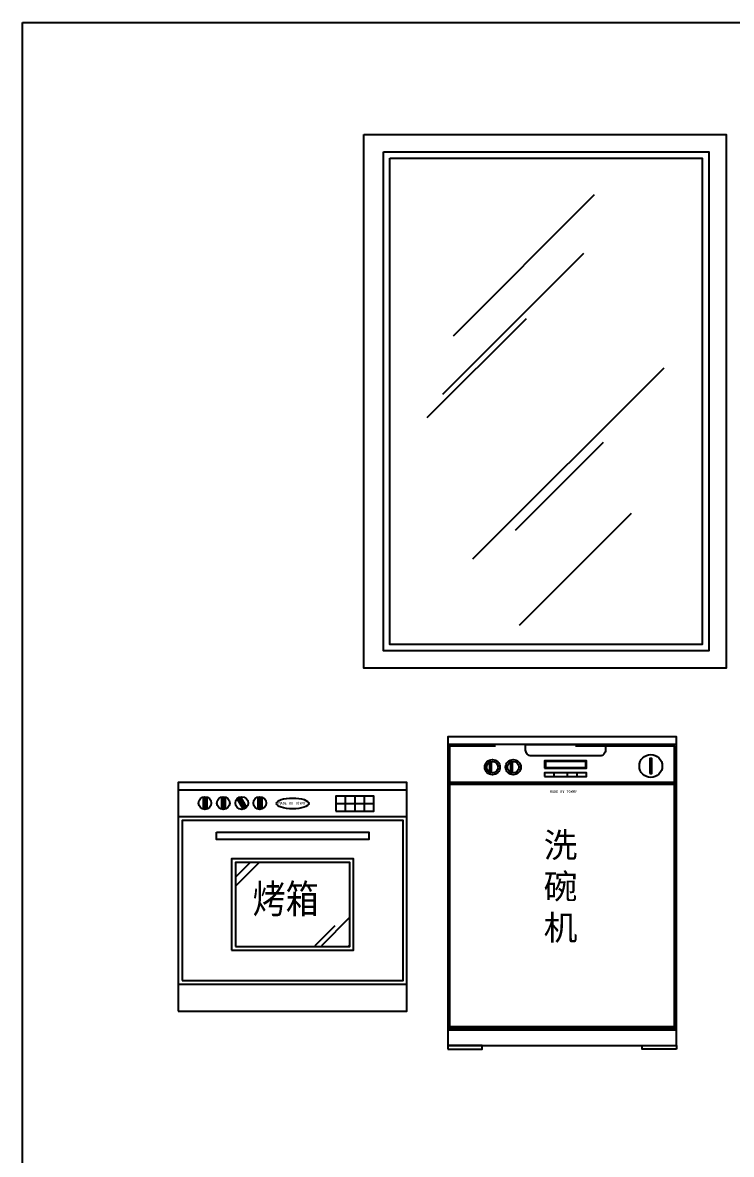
# Model space of a CAD drawing. Header units: millimetres. Extents: x 351279 to 387190, y -1289537 to -1277077.
# Drawn here: x 360254 to 362114, y -1280069 to -1277100 of the extents above; entities that cross this region are included whole.
import ezdxf
from ezdxf.enums import TextEntityAlignment as Align

# ---------------------------------------------------------------- set-up
doc = ezdxf.new("R2010")
doc.units = ezdxf.units.MM
doc.header["$LTSCALE"] = 20
doc.styles.add('ROMANC', font='simhei.ttf')
doc.styles.add('ZSF', font='SimSun.ttf')
doc.styles.add('宋字', font='SimSun.ttf', dxfattribs={"width": 0.85})
doc.styles.add('黑字', font='simfang.ttf', dxfattribs={"height": 90})

# ---------------------------------------------------------------- blocks, each defined once
blk = doc.blocks.new('sdfrere')
at = {"color": 8}
for p, q in [((49428.8, 24142.9), (48828.8, 24142.9)), ((48893.7, 24124.8), (48893.7, 24092.9)), ((48898.7, 24125.6), (48898.7, 24092.1)), ((48903.7, 24124.8), (48903.7, 24092.9)), ((48942, 24124.8), (48942, 24092.9)), ((48947, 24125.6), (48947, 24092.1)), ((48952, 24124.8), (48952, 24092.9)), ((48983, 24120.2), (48999, 24092.5)), ((48987, 24123.4), (49003.7, 24094.3)), ((48991.7, 24125.2), (49007.7, 24097.5)), ((49037.7, 24124.8), (49037.7, 24092.9)), ((49042.7, 24125.6), (49042.7, 24092.1)), ((49047.7, 24124.8), (49047.7, 24092.9)), ((49266.8, 24127.4), (49266.8, 24087.4)), ((49291.8, 24127.4), (49291.8, 24087.4)), ((49316.8, 24127.4), (49316.8, 24087.4)), ((49241.8, 24107.4), (49341.8, 24107.4)), ((49428.8, 24072.9), (48828.8, 24072.9)), ((48978.8, 23914.2), (49017.5, 23952.9)), ((48978.8, 23891), (49040.6, 23952.9)), ((49187.9, 23735.4), (49240.3, 23787.8)), ((49205, 23735.4), (49278.8, 23809.2)), ((49274.8, 23732.9), (49278.8, 23736.9)), ((49428.8, 23632.9), (48828.8, 23632.9))]:
    blk.add_line(p, q, dxfattribs=at)
for points in [[(48828.8, 23562.9), (49428.8, 23562.9), (49428.8, 24162.9), (48828.8, 24162.9)], [(49241.8, 24087.4), (49341.8, 24087.4), (49341.8, 24127.4), (49241.8, 24127.4)], [(48838.8, 23642.9), (49418.8, 23642.9), (49418.8, 24062.9), (48838.8, 24062.9)], [(48928.8, 24032.9), (49328.8, 24032.9), (49328.8, 24012.9), (48928.8, 24012.9)], [(48968.8, 23722.9), (49288.8, 23722.9), (49288.8, 23962.9), (48968.8, 23962.9)], [(48978.8, 23732.9), (49278.8, 23732.9), (49278.8, 23952.9), (48978.8, 23952.9)]]:
    blk.add_lwpolyline(points, close=True, dxfattribs=at)
for centre in [(48898.7, 24108.8), (48947, 24108.8), (48995.4, 24108.8), (49042.7, 24108.8)]:
    blk.add_circle(centre, 16.8, dxfattribs=at)
blk.add_ellipse((49128.8, 24107.9), major_axis=(-42.3, 0), ratio=0.333333, dxfattribs=at)
at = {"color": 8, "linetype": 'ByBlock', "style": 'ROMANC'}
blk.add_text('MADE BY TOMMY', height=7, dxfattribs=at).set_placement((49127.1, 24108.6), align=Align.MIDDLE_CENTER)
at = {"color": 8, "insert": (49023.6, 23894.9), "char_height": 80, "width": 359.327, "attachment_point": 1, "style": '宋字'}
blk.add_mtext('{\\H0.9375x;烤箱}', dxfattribs=at)
blk = doc.blocks.new('euertyrui')
at = {"color": 8}
for p, q in [((54387.3, 24262.9), (53787.3, 24262.9)), ((54066.6, 24178.2), (54066.6, 24188.2)), ((54101.6, 24178.2), (54101.6, 24188.2)), ((54126.6, 24178.2), (54126.6, 24188.2)), ((54382.3, 24162.9), (53792.3, 24162.9)), ((54382.3, 24157.9), (53792.3, 24157.9)), ((54387.3, 23517.9), (53787.3, 23517.9)), ((54387.3, 23512.9), (53787.3, 23512.9))]:
    blk.add_line(p, q, dxfattribs=at)
for points in [[(53787.3, 23472.9), (54387.3, 23472.9), (54387.3, 24282.9), (53787.3, 24282.9)], [(53897.4, 24193.4), (53902.4, 24193.4), (53902.4, 24213.4), (53897.4, 24213.4)], [(53952.1, 24193.4), (53957.1, 24193.4), (53957.1, 24213.4), (53952.1, 24213.4)], [(54041.6, 24200.1), (54151.6, 24200.1), (54151.6, 24220.1), (54041.6, 24220.1)], [(54043.6, 24202.1), (54149.6, 24202.1), (54149.6, 24218.1), (54043.6, 24218.1)], [(54317.7, 24186.2), (54322.7, 24186.2), (54322.7, 24226.2), (54317.7, 24226.2)], [(54041.6, 24178.2), (54151.6, 24178.2), (54151.6, 24188.2), (54041.6, 24188.2)], [(53787.3, 23462.9), (53877.3, 23462.9), (53877.3, 23472.9), (53787.3, 23472.9)], [(54387.3, 23462.9), (54297.3, 23462.9), (54297.3, 23472.9), (54387.3, 23472.9)]]:
    blk.add_lwpolyline(points, close=True, dxfattribs=at)
blk.add_lwpolyline([(53991.6, 24262.9), (54201.6, 24262.9), (54201.6, 24247.9, -0.414214), (54186.6, 24232.9), (54006.6, 24232.9, -0.414214), (53991.6, 24247.9)], format="xyb", close=True, dxfattribs=at)
blk.add_lwpolyline([(53912.3, 24257.9), (53792.3, 24257.9), (53792.3, 23522.9), (54382.3, 23522.9), (54382.3, 24257.9), (54122.3, 24257.9)], dxfattribs=at)
for centre, radius in [((54320.2, 24206), 30), ((53904.5, 24203), 20), ((53904.5, 24203), 15), ((53959.2, 24203), 20), ((53959.2, 24203), 15)]:
    blk.add_circle(centre, radius, dxfattribs=at)
at = {"color": 8, "linetype": 'ByBlock', "style": '黑字'}
blk.add_text('MADE BY TOMMY', height=7, dxfattribs=at).set_placement((54090.7, 24139), align=Align.MIDDLE_CENTER)
at = {"color": 8, "insert": (54039.1, 24031.1), "char_height": 65, "width": 85.761, "attachment_point": 1, "style": 'ZSF'}
blk.add_mtext('洗碗机', dxfattribs=at)

msp = doc.modelspace()

# ---------------------------------------------------------------- linework, layer by layer
at = {"color": 250}
for p, q in [((361384.981, -1277921.079), (361754.981, -1277551.079)), ((361356.414, -1278074.243), (361726.414, -1277704.243)), ((361315.945, -1278135.807), (361575.924, -1277875.827)), ((361435.501, -1278506.57), (361937.039, -1278005.032)), ((361547.318, -1278431.435), (361778.327, -1278200.425)), ((361557.875, -1278680.518), (361851.875, -1278386.519))]:
    msp.add_line(p, q, dxfattribs=at)
at = {"color": 3}
msp.add_lwpolyline([(360254.336, -1277099.727), (371020.391, -1277099.727), (371020.391, -1284364.805), (360254.336, -1284364.805)], close=True, dxfattribs=at)
at = {"color": 7}
msp.add_lwpolyline([(361149.738, -1277393.319), (362099.738, -1277393.319), (362099.738, -1278793.319), (361149.738, -1278793.319)], close=True, dxfattribs=at)
at = {"color": 8}
msp.add_lwpolyline([(361200.896, -1277438.569), (362054.488, -1277438.569), (362054.488, -1278748.069), (361200.896, -1278748.069)], close=True, dxfattribs=at)
at = {"color": 250}
msp.add_lwpolyline([(361217.896, -1277455.569), (362037.488, -1277455.569), (362037.488, -1278731.069), (361217.896, -1278731.069)], close=True, dxfattribs=at)

# ---------------------------------------------------------------- block references
at = {"color": 5}
for name, p in [('euertyrui', (307582.23, -1303256.237)), ('sdfrere', (311833.885, -1303256.237))]:
    msp.add_blockref(name, p, dxfattribs=at)

doc.saveas('drawing.dxf')
